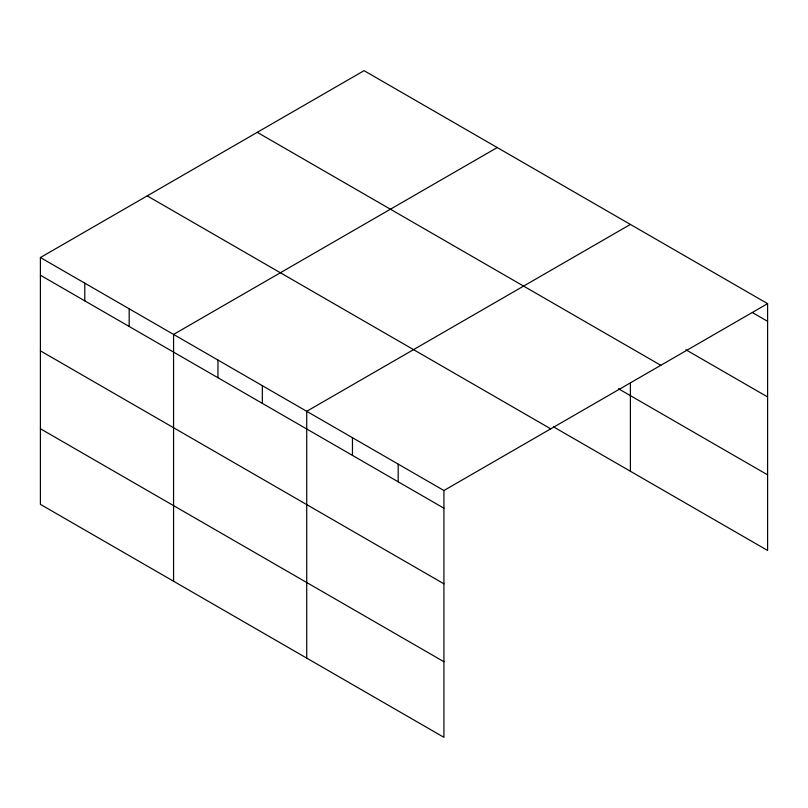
<?xml version="1.0" encoding="UTF-8"?>
<svg xmlns="http://www.w3.org/2000/svg" width="808" height="808" viewBox="0 0 808 808"><rect width="100%" height="100%" fill="white"/><g stroke="black" fill="none" stroke-linecap="round" stroke-linejoin="round"><path stroke-width="1.21" d="M443.925 583.81L443.925 490.517L40.4 257.54L40.4 504.354L443.925 737.33L443.925 583.81L40.4 350.844M553.53 426.876L767.6 550.46L767.6 303.646L364.075 70.67L40.4 257.54M497.233 147.551L173.569 334.421L173.569 581.245M630.402 224.432L306.727 411.302L306.727 658.126M443.925 490.517L767.6 303.646M752.359 312.534L767.6 321.332M685.931 349.793L767.6 396.95M257.257 132.33L660.793 365.307M618.494 388.759L767.6 474.851M147.208 195.869L550.743 428.846M40.4 275.225L443.925 508.202M40.4 428.745L443.925 661.722M630.402 383.073L630.402 471.256M398.192 464.105L398.192 481.8M352.46 437.704L352.46 455.389M262.337 385.669L262.337 403.364M217.948 360.045L217.948 377.74M129.179 308.787L129.179 326.483M84.79 283.164L84.79 300.849"/></g></svg>
